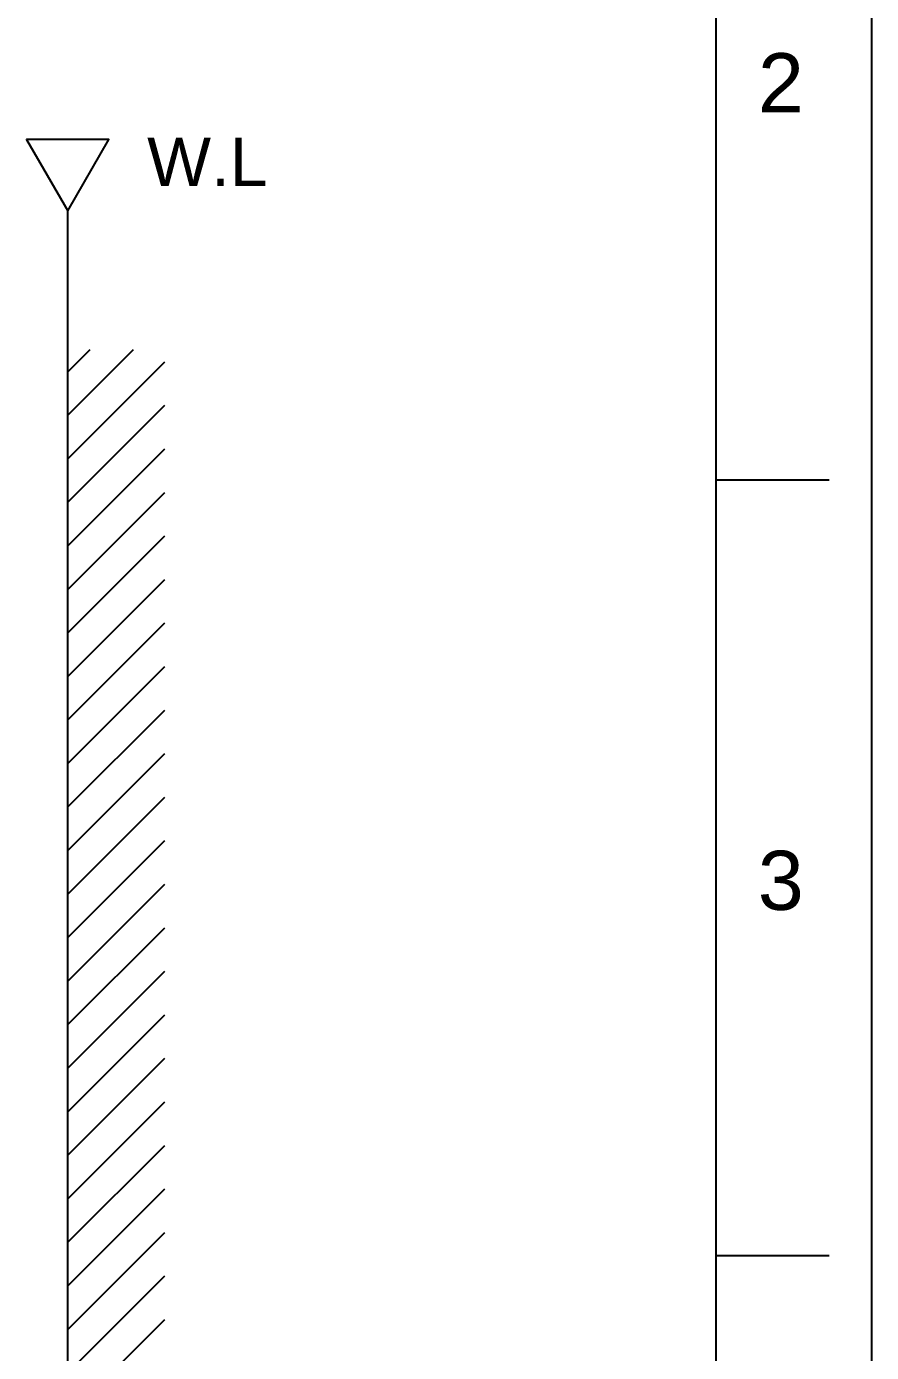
# Model space of a CAD drawing. Header units: millimetres. Extents: x 15137 to 17513, y -10160 to -6800.
# Drawn here: x 17077 to 17513, y -8130 to -7446 of the extents above; entities that cross this region are included whole.
import ezdxf

# ---------------------------------------------------------------- set-up
doc = ezdxf.new("R2010")
doc.units = ezdxf.units.MM
doc.layers.add('FORM', color=7, linetype='Continuous')
doc.layers.add('hatch', color=2, linetype='Continuous')
doc.styles.get("Standard").update_dxf_attribs({"font": 'arial.ttf'})

msp = doc.modelspace()

# ---------------------------------------------------------------- hatches: boundary and pattern name
at = {"layer": 'hatch'}
h = msp.add_hatch(dxfattribs=at)
h.set_pattern_fill('ANSI31', color=256, scale=5)
h.set_pattern_definition([(45, (1961.38, -4149.247), (-11.22532, 11.22532), [])])
h.paths.add_polyline_path([(17098.14, -9683.13), (17148.14, -9683.13), (17148.14, -7612.56), (17098.14, -7612.56)])

# ---------------------------------------------------------------- linework, layer by layer
msp.add_line((17098.14, -9683.13), (17098.14, -7541.15))
msp.add_lwpolyline([(17098.14, -7541.15), (17119.39, -7504.33), (17076.88, -7504.33)], close=True)
at = {"layer": 'FORM', "color": 7, "linetype": 'Continuous'}
for p, q in [((17512.58, -6799.88), (17512.58, -10159.88)), ((17432.58, -10079.88), (17432.58, -6879.88)), ((17432.58, -7679.88), (17490.73, -7679.88)), ((17432.58, -8079.88), (17490.73, -8079.88))]:
    msp.add_line(p, q, dxfattribs=at)

# ---------------------------------------------------------------- texts
at = {"color": 2, "insert": (17139.06, -7503.34), "char_height": 25, "attachment_point": 1}
msp.add_mtext_dynamic_manual_height_columns('W.L', width=106.6179, gutter_width=1, heights=[0], dxfattribs=at)
at = {"layer": 'FORM', "char_height": 30.5, "attachment_point": 5}
for s, insert in [('2', (17465.9, -7475.06)), ('3', (17465.82, -7886.61))]:
    msp.add_mtext_dynamic_manual_height_columns(s, width=200, gutter_width=50, heights=[0], dxfattribs=dict(at, insert=insert))

doc.saveas('drawing.dxf')
